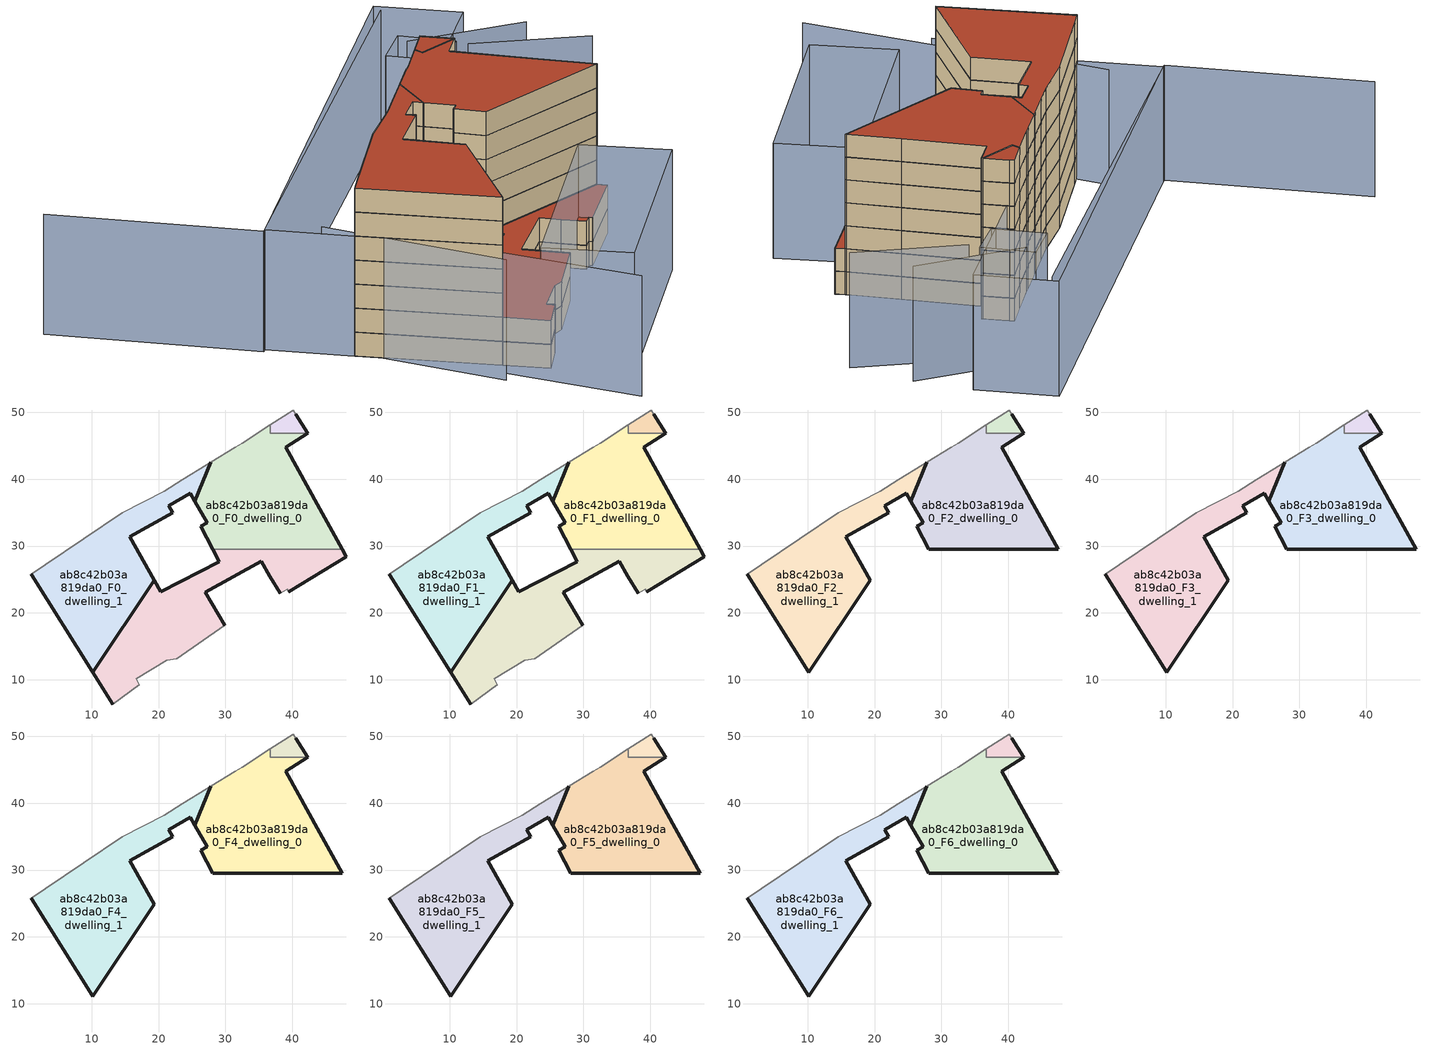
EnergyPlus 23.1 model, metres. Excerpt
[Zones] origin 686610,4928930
ab8c42b03a819da0_F0_dwelling_0
 floor ground (EU_floor_Construction): 47.49,29.53 44.12,35.59 39.05,44.83 42.34,46.86 42.31,46.91 36.74,46.91 36.74,48.12 32.52,45.39 31.45,44.8 27.84,42.57 25.42,36.74 27.27,33.48 26.31,32.98 28.14,29.53 z0
 wall outside (EU_wall_Construction): 42.31,46.91 42.34,46.86 39.05,44.83 44.12,35.59 47.49,29.53 / 28.14,29.53 26.31,32.98 27.27,33.48 25.42,36.74 27.84,42.57 z0:3
 wall adiabatic (EU_wall_Construction): 27.84,42.57 31.45,44.8 32.52,45.39 36.74,48.12 z0:3
 wall to ab8c42b03a819da0_F0_circulation (EU_wall_Construction): 36.74,48.12 36.74,46.91 42.31,46.91 z0:3
 wall to ab8c42b03a819da0_F0_dwelling_2 (EU_wall_Construction): 47.49,29.53 28.14,29.53 z0:3
ab8c42b03a819da0_F0_dwelling_1
 floor ground (EU_floor_Construction): 19.35,24.91 15.67,31.4 22.12,35.01 21.52,36.07 24.77,37.89 25.42,36.74 27.84,42.57 27.24,42.21 23.54,39.91 20.83,38.22 14.58,34.98 3.06,27.22 0.94,25.79 10.15,11.14 z0
 wall outside (EU_wall_Construction): 27.84,42.57 25.42,36.74 24.77,37.89 21.52,36.07 22.12,35.01 15.67,31.4 19.35,24.91 10.15,11.14 0.94,25.79 z0:3
 wall adiabatic (EU_wall_Construction): 0.94,25.79 3.06,27.22 14.58,34.98 20.83,38.22 23.54,39.91 27.24,42.21 27.84,42.57 z0:3
ab8c42b03a819da0_F0_dwelling_2
 floor ground (EU_floor_Construction): 39.49,23.14 48.1,28.43 47.49,29.53 28.14,29.53 29.12,27.66 20.34,23.17 19.35,24.91 10.15,11.14 13.15,6.36 17.1,9.23 16.64,10.12 21.21,12.89 22.72,13.14 29.91,18.16 27.02,23.1 35.34,27.76 36.62,25.48 38.19,22.92 39.23,23.57 z0
 wall outside (EU_wall_Construction): 38.19,22.92 36.62,25.48 35.34,27.76 27.02,23.1 29.91,18.16 / 13.15,6.36 10.15,11.14 19.35,24.91 20.34,23.17 29.12,27.66 28.14,29.53 / 47.49,29.53 48.1,28.43 39.49,23.14 z0:3
 wall adiabatic (EU_wall_Construction): 39.49,23.14 39.23,23.57 38.19,22.92 / 29.91,18.16 22.72,13.14 21.21,12.89 16.64,10.12 17.1,9.23 13.15,6.36 z0:3
ab8c42b03a819da0_F0_circulation
 floor ground (EU_floor_Construction): 42.31,46.91 40.55,49.77 40.19,50.37 36.74,48.12 36.74,46.91 z0
 wall outside (EU_wall_Construction): 40.55,49.77 42.31,46.91 z0:3
 wall adiabatic (EU_wall_Construction): 36.74,48.12 40.19,50.37 40.55,49.77 z0:3
ab8c42b03a819da0_F1_dwelling_0
 floor to ab8c42b03a819da0_F0_dwelling_0 (EU_floor_Construction): 47.49,29.53 44.12,35.59 39.05,44.83 42.34,46.86 42.31,46.91 36.74,46.91 36.74,48.12 32.52,45.39 31.45,44.8 27.84,42.57 25.42,36.74 27.27,33.48 26.31,32.98 28.14,29.53 z3
 wall outside (EU_wall_Construction): 42.31,46.91 42.34,46.86 39.05,44.83 44.12,35.59 47.49,29.53 / 28.14,29.53 26.31,32.98 27.27,33.48 25.42,36.74 27.84,42.57 z3:6
 wall adiabatic (EU_wall_Construction): 27.84,42.57 31.45,44.8 32.52,45.39 36.74,48.12 z3:6
 wall to ab8c42b03a819da0_F1_circulation (EU_wall_Construction): 36.74,48.12 36.74,46.91 42.31,46.91 z3:6
 wall to ab8c42b03a819da0_F1_dwelling_2 (EU_wall_Construction): 47.49,29.53 28.14,29.53 z3:6
ab8c42b03a819da0_F1_dwelling_1
 floor to ab8c42b03a819da0_F0_dwelling_1 (EU_floor_Construction): 19.35,24.91 15.67,31.4 22.12,35.01 21.52,36.07 24.77,37.89 25.42,36.74 27.84,42.57 27.24,42.21 23.54,39.91 20.83,38.22 14.58,34.98 3.06,27.22 0.94,25.79 10.15,11.14 z3
 wall outside (EU_wall_Construction): 27.84,42.57 25.42,36.74 24.77,37.89 21.52,36.07 22.12,35.01 15.67,31.4 19.35,24.91 10.15,11.14 0.94,25.79 z3:6
 wall adiabatic (EU_wall_Construction): 0.94,25.79 3.06,27.22 14.58,34.98 20.83,38.22 23.54,39.91 27.24,42.21 27.84,42.57 z3:6
ab8c42b03a819da0_F1_dwelling_2
 floor to ab8c42b03a819da0_F0_dwelling_2 (EU_floor_Construction): 39.49,23.14 48.1,28.43 47.49,29.53 28.14,29.53 29.12,27.66 20.34,23.17 19.35,24.91 10.15,11.14 13.15,6.36 17.1,9.23 16.64,10.12 21.21,12.89 22.72,13.14 29.91,18.16 27.02,23.1 35.34,27.76 36.62,25.48 38.19,22.92 39.23,23.57 z3
 wall outside (EU_wall_Construction): 38.19,22.92 36.62,25.48 35.34,27.76 27.02,23.1 29.91,18.16 / 13.15,6.36 10.15,11.14 19.35,24.91 20.34,23.17 29.12,27.66 28.14,29.53 / 47.49,29.53 48.1,28.43 39.49,23.14 z3:6
 wall adiabatic (EU_wall_Construction): 39.49,23.14 39.23,23.57 38.19,22.92 / 29.91,18.16 22.72,13.14 21.21,12.89 16.64,10.12 17.1,9.23 13.15,6.36 z3:6
 roof outside (EU_roof_Construction): 47.49,29.53 48.1,28.43 39.49,23.14 39.23,23.57 38.19,22.92 36.62,25.48 35.34,27.76 27.02,23.1 29.91,18.16 22.72,13.14 21.21,12.89 16.64,10.12 17.1,9.23 13.15,6.36 10.15,11.14 19.35,24.91 20.34,23.17 29.12,27.66 28.14,29.53 z6
ab8c42b03a819da0_F1_circulation
 floor to ab8c42b03a819da0_F0_circulation (EU_floor_Construction): 42.31,46.91 40.55,49.77 40.19,50.37 36.74,48.12 36.74,46.91 z3
 wall outside (EU_wall_Construction): 40.55,49.77 42.31,46.91 z3:6
 wall adiabatic (EU_wall_Construction): 36.74,48.12 40.19,50.37 40.55,49.77 z3:6
ab8c42b03a819da0_F2_dwelling_0
 floor to ab8c42b03a819da0_F1_dwelling_0 (EU_floor_Construction): 47.49,29.53 44.12,35.59 39.05,44.83 42.34,46.86 42.31,46.91 36.74,46.91 36.74,48.12 32.52,45.39 31.45,44.8 27.84,42.57 25.42,36.74 27.27,33.48 26.31,32.98 28.14,29.53 z6
 wall outside (EU_wall_Construction): 42.31,46.91 42.34,46.86 39.05,44.83 44.12,35.59 47.49,29.53 28.14,29.53 26.31,32.98 27.27,33.48 25.42,36.74 27.84,42.57 z6:9
 wall adiabatic (EU_wall_Construction): 27.84,42.57 31.45,44.8 32.52,45.39 36.74,48.12 z6:9
 wall to ab8c42b03a819da0_F2_circulation (EU_wall_Construction): 36.74,48.12 36.74,46.91 42.31,46.91 z6:9
ab8c42b03a819da0_F2_dwelling_1
 floor to ab8c42b03a819da0_F1_dwelling_1 (EU_floor_Construction): 19.35,24.91 15.67,31.4 22.12,35.01 21.52,36.07 24.77,37.89 25.42,36.74 27.84,42.57 27.24,42.21 23.54,39.91 20.83,38.22 14.58,34.98 3.06,27.22 0.94,25.79 10.15,11.14 z6
 wall outside (EU_wall_Construction): 27.84,42.57 25.42,36.74 24.77,37.89 21.52,36.07 22.12,35.01 15.67,31.4 19.35,24.91 10.15,11.14 0.94,25.79 z6:9
 wall adiabatic (EU_wall_Construction): 0.94,25.79 3.06,27.22 14.58,34.98 20.83,38.22 23.54,39.91 27.24,42.21 27.84,42.57 z6:9
ab8c42b03a819da0_F2_circulation
 floor to ab8c42b03a819da0_F1_circulation (EU_floor_Construction): 42.31,46.91 40.55,49.77 40.19,50.37 36.74,48.12 36.74,46.91 z6
 wall outside (EU_wall_Construction): 40.55,49.77 42.31,46.91 z6:9
 wall adiabatic (EU_wall_Construction): 36.74,48.12 40.19,50.37 40.55,49.77 z6:9
ab8c42b03a819da0_F3_dwelling_0
 floor to ab8c42b03a819da0_F2_dwelling_0 (EU_floor_Construction): 47.49,29.53 44.12,35.59 39.05,44.83 42.34,46.86 42.31,46.91 36.74,46.91 36.74,48.12 32.52,45.39 31.45,44.8 27.84,42.57 25.42,36.74 27.27,33.48 26.31,32.98 28.14,29.53 z9
 wall outside (EU_wall_Construction): 42.31,46.91 42.34,46.86 39.05,44.83 44.12,35.59 47.49,29.53 28.14,29.53 26.31,32.98 27.27,33.48 25.42,36.74 27.84,42.57 z9:12
 wall adiabatic (EU_wall_Construction): 27.84,42.57 31.45,44.8 32.52,45.39 36.74,48.12 z9:12
 wall to ab8c42b03a819da0_F3_circulation (EU_wall_Construction): 36.74,48.12 36.74,46.91 42.31,46.91 z9:12
ab8c42b03a819da0_F3_dwelling_1
 floor to ab8c42b03a819da0_F2_dwelling_1 (EU_floor_Construction): 19.35,24.91 15.67,31.4 22.12,35.01 21.52,36.07 24.77,37.89 25.42,36.74 27.84,42.57 27.24,42.21 23.54,39.91 20.83,38.22 14.58,34.98 3.06,27.22 0.94,25.79 10.15,11.14 z9
 wall outside (EU_wall_Construction): 27.84,42.57 25.42,36.74 24.77,37.89 21.52,36.07 22.12,35.01 15.67,31.4 19.35,24.91 10.15,11.14 0.94,25.79 z9:12
 wall adiabatic (EU_wall_Construction): 0.94,25.79 3.06,27.22 14.58,34.98 20.83,38.22 23.54,39.91 27.24,42.21 27.84,42.57 z9:12
ab8c42b03a819da0_F3_circulation
 floor to ab8c42b03a819da0_F2_circulation (EU_floor_Construction): 42.31,46.91 40.55,49.77 40.19,50.37 36.74,48.12 36.74,46.91 z9
 wall outside (EU_wall_Construction): 40.55,49.77 42.31,46.91 z9:12
 wall adiabatic (EU_wall_Construction): 36.74,48.12 40.19,50.37 40.55,49.77 z9:12
ab8c42b03a819da0_F4_dwelling_0
 floor to ab8c42b03a819da0_F3_dwelling_0 (EU_floor_Construction): 47.49,29.53 44.12,35.59 39.05,44.83 42.34,46.86 42.31,46.91 36.74,46.91 36.74,48.12 32.52,45.39 31.45,44.8 27.84,42.57 25.42,36.74 27.27,33.48 26.31,32.98 28.14,29.53 z12
 wall outside (EU_wall_Construction): 42.31,46.91 42.34,46.86 39.05,44.83 44.12,35.59 47.49,29.53 28.14,29.53 26.31,32.98 27.27,33.48 25.42,36.74 27.84,42.57 z12:15
 wall adiabatic (EU_wall_Construction): 27.84,42.57 31.45,44.8 32.52,45.39 36.74,48.12 z12:15
 wall to ab8c42b03a819da0_F4_circulation (EU_wall_Construction): 36.74,48.12 36.74,46.91 42.31,46.91 z12:15
ab8c42b03a819da0_F4_dwelling_1
 floor to ab8c42b03a819da0_F3_dwelling_1 (EU_floor_Construction): 19.35,24.91 15.67,31.4 22.12,35.01 21.52,36.07 24.77,37.89 25.42,36.74 27.84,42.57 27.24,42.21 23.54,39.91 20.83,38.22 14.58,34.98 3.06,27.22 0.94,25.79 10.15,11.14 z12
 wall outside (EU_wall_Construction): 27.84,42.57 25.42,36.74 24.77,37.89 21.52,36.07 22.12,35.01 15.67,31.4 19.35,24.91 10.15,11.14 0.94,25.79 z12:15
 wall adiabatic (EU_wall_Construction): 0.94,25.79 3.06,27.22 14.58,34.98 20.83,38.22 23.54,39.91 27.24,42.21 27.84,42.57 z12:15
ab8c42b03a819da0_F4_circulation
 floor to ab8c42b03a819da0_F3_circulation (EU_floor_Construction): 42.31,46.91 40.55,49.77 40.19,50.37 36.74,48.12 36.74,46.91 z12
 wall outside (EU_wall_Construction): 40.55,49.77 42.31,46.91 z12:15
 wall adiabatic (EU_wall_Construction): 36.74,48.12 40.19,50.37 40.55,49.77 z12:15
ab8c42b03a819da0_F5_dwelling_0
 floor to ab8c42b03a819da0_F4_dwelling_0 (EU_floor_Construction): 47.49,29.53 44.12,35.59 39.05,44.83 42.34,46.86 42.31,46.91 36.74,46.91 36.74,48.12 32.52,45.39 31.45,44.8 27.84,42.57 25.42,36.74 27.27,33.48 26.31,32.98 28.14,29.53 z15
 wall outside (EU_wall_Construction): 42.31,46.91 42.34,46.86 39.05,44.83 44.12,35.59 47.49,29.53 28.14,29.53 26.31,32.98 27.27,33.48 25.42,36.74 27.84,42.57 z15:18
 wall adiabatic (EU_wall_Construction): 27.84,42.57 31.45,44.8 32.52,45.39 36.74,48.12 z15:18
 wall to ab8c42b03a819da0_F5_circulation (EU_wall_Construction): 36.74,48.12 36.74,46.91 42.31,46.91 z15:18
ab8c42b03a819da0_F5_dwelling_1
 floor to ab8c42b03a819da0_F4_dwelling_1 (EU_floor_Construction): 19.35,24.91 15.67,31.4 22.12,35.01 21.52,36.07 24.77,37.89 25.42,36.74 27.84,42.57 27.24,42.21 23.54,39.91 20.83,38.22 14.58,34.98 3.06,27.22 0.94,25.79 10.15,11.14 z15
 wall outside (EU_wall_Construction): 27.84,42.57 25.42,36.74 24.77,37.89 21.52,36.07 22.12,35.01 15.67,31.4 19.35,24.91 10.15,11.14 0.94,25.79 z15:18
 wall adiabatic (EU_wall_Construction): 0.94,25.79 3.06,27.22 14.58,34.98 20.83,38.22 23.54,39.91 27.24,42.21 27.84,42.57 z15:18
ab8c42b03a819da0_F5_circulation
 floor to ab8c42b03a819da0_F4_circulation (EU_floor_Construction): 42.31,46.91 40.55,49.77 40.19,50.37 36.74,48.12 36.74,46.91 z15
 wall outside (EU_wall_Construction): 40.55,49.77 42.31,46.91 z15:18
 wall adiabatic (EU_wall_Construction): 36.74,48.12 40.19,50.37 40.55,49.77 z15:18
ab8c42b03a819da0_F6_dwelling_0
 floor to ab8c42b03a819da0_F5_dwelling_0 (EU_floor_Construction): 47.49,29.53 44.12,35.59 39.05,44.83 42.34,46.86 42.31,46.91 36.74,46.91 36.74,48.12 32.52,45.39 31.45,44.8 27.84,42.57 25.42,36.74 27.27,33.48 26.31,32.98 28.14,29.53 z18
 wall outside (EU_wall_Construction): 42.31,46.91 42.34,46.86 39.05,44.83 44.12,35.59 47.49,29.53 28.14,29.53 26.31,32.98 27.27,33.48 25.42,36.74 27.84,42.57 z18:21
 wall adiabatic (EU_wall_Construction): 27.84,42.57 31.45,44.8 32.52,45.39 36.74,48.12 z18:21
 wall to ab8c42b03a819da0_F6_circulation (EU_wall_Construction): 36.74,48.12 36.74,46.91 42.31,46.91 z18:21
 roof outside (EU_roof_Construction): 42.34,46.86 39.05,44.83 44.12,35.59 47.49,29.53 28.14,29.53 26.31,32.98 27.27,33.48 25.42,36.74 27.84,42.57 31.45,44.8 32.52,45.39 36.74,48.12 36.74,46.91 42.31,46.91 z21
ab8c42b03a819da0_F6_dwelling_1
 floor to ab8c42b03a819da0_F5_dwelling_1 (EU_floor_Construction): 19.35,24.91 15.67,31.4 22.12,35.01 21.52,36.07 24.77,37.89 25.42,36.74 27.84,42.57 27.24,42.21 23.54,39.91 20.83,38.22 14.58,34.98 3.06,27.22 0.94,25.79 10.15,11.14 z18
 wall outside (EU_wall_Construction): 27.84,42.57 25.42,36.74 24.77,37.89 21.52,36.07 22.12,35.01 15.67,31.4 19.35,24.91 10.15,11.14 0.94,25.79 z18:21
 wall adiabatic (EU_wall_Construction): 0.94,25.79 3.06,27.22 14.58,34.98 20.83,38.22 23.54,39.91 27.24,42.21 27.84,42.57 z18:21
 roof outside (EU_roof_Construction): 27.84,42.57 25.42,36.74 24.77,37.89 21.52,36.07 22.12,35.01 15.67,31.4 19.35,24.91 10.15,11.14 0.94,25.79 3.06,27.22 14.58,34.98 20.83,38.22 23.54,39.91 27.24,42.21 z21
ab8c42b03a819da0_F6_circulation
 floor to ab8c42b03a819da0_F5_circulation (EU_floor_Construction): 42.31,46.91 40.55,49.77 40.19,50.37 36.74,48.12 36.74,46.91 z18
 wall outside (EU_wall_Construction): 40.55,49.77 42.31,46.91 z18:21
 wall adiabatic (EU_wall_Construction): 36.74,48.12 40.19,50.37 40.55,49.77 z18:21
 roof outside (EU_roof_Construction): 40.55,49.77 42.31,46.91 36.74,46.91 36.74,48.12 40.19,50.37 z21
shading: 8.5,9.71 13.89,-6.93 / 0.52,30.48 7.16,7.93 / 53.77,68.35 -4.94,34.57 / -4.94,34.57 -17.84,57 / 64.21,45.03 52.93,54.18 / 62.33,53.54 48.86,59.92 / 44.6,15.45 18.53,-1.78 / 18.53,-1.78 12.49,7.37 / 12.49,7.37 38.55,24.6 / 38.55,24.6 44.6,15.45 / -4.48,34.84 54.21,69.86 / 54.21,69.86 59.62,60.8 / 59.62,60.8 0.93,25.78 / 0.93,25.78 -4.48,34.84 / 49.32,61.82 52.64,55.71 / 52.64,55.71 47.28,52.79 / 47.28,52.79 43.96,58.9 / 43.96,58.9 49.32,61.82 z0:15
[Building]
EU S2 Campaign: North Axis=0; Terrain=City; Solar Distribution=FullExterior
[Site:Location]
Bologna: Latitude=44.5; Longitude=11.25; Time Zone=1; Elevation=37
[SizingPeriod:WeatherFileDays]
AnnualSizingPeriod: Begin Month=1; Begin Day of Month=1; End Month=12; End Day of Month=31; Day of Week for Start Day=Monday; Use Weather File Daylight Saving Period=No; Use Weather File Rain and Snow Indicators=No
[MATERIAL]
EU_InternalMass_Material: Roughness=MediumRough; Thickness=0.1; Conductivity=1; Density=1800; Specific Heat=900; Thermal Absorptance=0.9; Solar Absorptance=0.7; Visible Absorptance=0.7
[MATERIAL:NOMASS] Roughness=MediumRough; Thermal Absorptance=0.9; Solar Absorptance=0.7; Visible Absorptance=0.7
Name | Thermal Resistance
EU_wall_NoMass | 0.905828
EU_roof_NoMass | 0.37593
EU_floor_NoMass | 0.67114
[CONSTRUCTION]
EU_wall_Construction: EU_wall_NoMass
EU_roof_Construction: EU_roof_NoMass
EU_floor_Construction: EU_floor_NoMass
EU_InternalMass_Construction: EU_InternalMass_Material
[ZONE] Type=1; Multiplier=1; Ceiling Height=autocalculate; Floor Area=autocalculate; Part of Total Floor Area=Yes
Name | Volume
ab8c42b03a819da0_F0_dwelling_0; ab8c42b03a819da0_F1_dwelling_0; ab8c42b03a819da0_F2_dwelling_0; ab8c42b03a819da0_F3_dwelling_0; ab8c42b03a819da0_F4_dwelling_0; ab8c42b03a819da0_F5_dwelling_0; ab8c42b03a819da0_F6_dwelling_0 | 789.3
ab8c42b03a819da0_F0_dwelling_1 | 782.49
ab8c42b03a819da0_F1_dwelling_1; ab8c42b03a819da0_F2_dwelling_1; ab8c42b03a819da0_F3_dwelling_1; ab8c42b03a819da0_F4_dwelling_1; ab8c42b03a819da0_F5_dwelling_1; ab8c42b03a819da0_F6_dwelling_1 | 782.492
ab8c42b03a819da0_F0_dwelling_2; ab8c42b03a819da0_F1_dwelling_2 | 780.953
ab8c42b03a819da0_F0_circulation | 35.1138
ab8c42b03a819da0_F1_circulation; ab8c42b03a819da0_F2_circulation; ab8c42b03a819da0_F3_circulation; ab8c42b03a819da0_F4_circulation; ab8c42b03a819da0_F5_circulation; ab8c42b03a819da0_F6_circulation | 35.1152
[INTERNALMASS] Construction=EU_InternalMass_Construction
Name | Zone or ZoneList | Surface Area
ab8c42b03a819da0_F0_dwelling_0_EU_InternalMass | ab8c42b03a819da0_F0_dwelling_0 | 263.108
ab8c42b03a819da0_F0_dwelling_1_EU_InternalMass | ab8c42b03a819da0_F0_dwelling_1 | 260.836
ab8c42b03a819da0_F0_dwelling_2_EU_InternalMass | ab8c42b03a819da0_F0_dwelling_2 | 260.304
ab8c42b03a819da0_F1_dwelling_0_EU_InternalMass | ab8c42b03a819da0_F1_dwelling_0 | 263.108
ab8c42b03a819da0_F1_dwelling_1_EU_InternalMass | ab8c42b03a819da0_F1_dwelling_1 | 260.836
ab8c42b03a819da0_F1_dwelling_2_EU_InternalMass | ab8c42b03a819da0_F1_dwelling_2 | 260.304
ab8c42b03a819da0_F2_dwelling_0_EU_InternalMass | ab8c42b03a819da0_F2_dwelling_0 | 362.707
ab8c42b03a819da0_F2_dwelling_1_EU_InternalMass | ab8c42b03a819da0_F2_dwelling_1 | 362.707
ab8c42b03a819da0_F3_dwelling_0_EU_InternalMass | ab8c42b03a819da0_F3_dwelling_0 | 362.707
ab8c42b03a819da0_F3_dwelling_1_EU_InternalMass | ab8c42b03a819da0_F3_dwelling_1 | 362.707
ab8c42b03a819da0_F4_dwelling_0_EU_InternalMass | ab8c42b03a819da0_F4_dwelling_0 | 362.707
ab8c42b03a819da0_F4_dwelling_1_EU_InternalMass | ab8c42b03a819da0_F4_dwelling_1 | 362.707
ab8c42b03a819da0_F5_dwelling_0_EU_InternalMass | ab8c42b03a819da0_F5_dwelling_0 | 362.707
ab8c42b03a819da0_F5_dwelling_1_EU_InternalMass | ab8c42b03a819da0_F5_dwelling_1 | 362.707
ab8c42b03a819da0_F6_dwelling_0_EU_InternalMass | ab8c42b03a819da0_F6_dwelling_0 | 362.707
ab8c42b03a819da0_F6_dwelling_1_EU_InternalMass | ab8c42b03a819da0_F6_dwelling_1 | 362.707
[OTHEREQUIPMENT] Fuel Type=Electricity; Design Level Calculation Method=Watts/Area; Power per Zone Floor Area=1; Fraction Latent=0; Fraction Radiant=0; Fraction Lost=0; Carbon Dioxide Generation Rate=0; EndUse Subcategory=EU_Step8_InternalGains
Name | Zone or ZoneList or Space or SpaceList | Schedule
EU_Step8_InternalGain_ab8c42b03a819da0_F0_dwelling_0_f000 | ab8c42b03a819da0_F0_dwelling_0 | EU_Step8_GainSchedule_ab8c42b03a819da0_F0_dwelling_0_f000
EU_Step8_InternalGain_ab8c42b03a819da0_F0_dwelling_1_f000 | ab8c42b03a819da0_F0_dwelling_1 | EU_Step8_GainSchedule_ab8c42b03a819da0_F0_dwelling_1_f000
EU_Step8_InternalGain_ab8c42b03a819da0_F0_dwelling_2_f000 | ab8c42b03a819da0_F0_dwelling_2 | EU_Step8_GainSchedule_ab8c42b03a819da0_F0_dwelling_2_f000
EU_Step8_InternalGain_ab8c42b03a819da0_F1_dwelling_0_f000 | ab8c42b03a819da0_F1_dwelling_0 | EU_Step8_GainSchedule_ab8c42b03a819da0_F1_dwelling_0_f000
EU_Step8_InternalGain_ab8c42b03a819da0_F1_dwelling_1_f000 | ab8c42b03a819da0_F1_dwelling_1 | EU_Step8_GainSchedule_ab8c42b03a819da0_F1_dwelling_1_f000
EU_Step8_InternalGain_ab8c42b03a819da0_F1_dwelling_2_f000 | ab8c42b03a819da0_F1_dwelling_2 | EU_Step8_GainSchedule_ab8c42b03a819da0_F1_dwelling_2_f000
EU_Step8_InternalGain_ab8c42b03a819da0_F2_dwelling_0_f000 | ab8c42b03a819da0_F2_dwelling_0 | EU_Step8_GainSchedule_ab8c42b03a819da0_F2_dwelling_0_f000
EU_Step8_InternalGain_ab8c42b03a819da0_F2_dwelling_1_f000 | ab8c42b03a819da0_F2_dwelling_1 | EU_Step8_GainSchedule_ab8c42b03a819da0_F2_dwelling_1_f000
EU_Step8_InternalGain_ab8c42b03a819da0_F3_dwelling_0_f000 | ab8c42b03a819da0_F3_dwelling_0 | EU_Step8_GainSchedule_ab8c42b03a819da0_F3_dwelling_0_f000
EU_Step8_InternalGain_ab8c42b03a819da0_F3_dwelling_1_f000 | ab8c42b03a819da0_F3_dwelling_1 | EU_Step8_GainSchedule_ab8c42b03a819da0_F3_dwelling_1_f000
EU_Step8_InternalGain_ab8c42b03a819da0_F4_dwelling_0_f000 | ab8c42b03a819da0_F4_dwelling_0 | EU_Step8_GainSchedule_ab8c42b03a819da0_F4_dwelling_0_f000
EU_Step8_InternalGain_ab8c42b03a819da0_F4_dwelling_1_f000 | ab8c42b03a819da0_F4_dwelling_1 | EU_Step8_GainSchedule_ab8c42b03a819da0_F4_dwelling_1_f000
EU_Step8_InternalGain_ab8c42b03a819da0_F5_dwelling_0_f000 | ab8c42b03a819da0_F5_dwelling_0 | EU_Step8_GainSchedule_ab8c42b03a819da0_F5_dwelling_0_f000
EU_Step8_InternalGain_ab8c42b03a819da0_F5_dwelling_1_f000 | ab8c42b03a819da0_F5_dwelling_1 | EU_Step8_GainSchedule_ab8c42b03a819da0_F5_dwelling_1_f000
EU_Step8_InternalGain_ab8c42b03a819da0_F6_dwelling_0_f000 | ab8c42b03a819da0_F6_dwelling_0 | EU_Step8_GainSchedule_ab8c42b03a819da0_F6_dwelling_0_f000
EU_Step8_InternalGain_ab8c42b03a819da0_F6_dwelling_1_f000 | ab8c42b03a819da0_F6_dwelling_1 | EU_Step8_GainSchedule_ab8c42b03a819da0_F6_dwelling_1_f000
[ZONEINFILTRATION:DESIGNFLOWRATE] Schedule=EU_AlwaysOn; Design Flow Rate Calculation Method=Flow/Area; Flow Rate per Floor Area=0.0005; Constant Term Coefficient=1; Temperature Term Coefficient=0; Velocity Term Coefficient=0; Velocity Squared Term Coefficient=0
Name | Zone or ZoneList or Space or SpaceList
EU_Circulation_Infiltration_ab8c42b03a819da0_F0_circulation | ab8c42b03a819da0_F0_circulation
EU_Circulation_Infiltration_ab8c42b03a819da0_F1_circulation | ab8c42b03a819da0_F1_circulation
EU_Circulation_Infiltration_ab8c42b03a819da0_F2_circulation | ab8c42b03a819da0_F2_circulation
EU_Circulation_Infiltration_ab8c42b03a819da0_F3_circulation | ab8c42b03a819da0_F3_circulation
EU_Circulation_Infiltration_ab8c42b03a819da0_F4_circulation | ab8c42b03a819da0_F4_circulation
EU_Circulation_Infiltration_ab8c42b03a819da0_F5_circulation | ab8c42b03a819da0_F5_circulation
EU_Circulation_Infiltration_ab8c42b03a819da0_F6_circulation | ab8c42b03a819da0_F6_circulation
[ZONEVENTILATION:DESIGNFLOWRATE] Schedule=EU_AlwaysOn; Design Flow Rate Calculation Method=AirChanges/Hour; Air Changes per Hour=0.73129; Ventilation Type=Natural; Fan Pressure Rise=0; Fan Total Efficiency=1; Constant Term Coefficient=1; Temperature Term Coefficient=0; Velocity Term Coefficient=0; Velocity Squared Term Coefficient=0; Minimum Indoor Temperature=-100; Maximum Indoor Temperature=100; Delta Temperature=-100; Minimum Outdoor Temperature=-100; Maximum Outdoor Temperature=100; Maximum Wind Speed=40
Name | Zone or ZoneList or Space or SpaceList
EU_ConstantAir_ab8c42b03a819da0_F0_dwelling_0 | ab8c42b03a819da0_F0_dwelling_0
EU_ConstantAir_ab8c42b03a819da0_F0_dwelling_1 | ab8c42b03a819da0_F0_dwelling_1
EU_ConstantAir_ab8c42b03a819da0_F0_dwelling_2 | ab8c42b03a819da0_F0_dwelling_2
EU_ConstantAir_ab8c42b03a819da0_F1_dwelling_0 | ab8c42b03a819da0_F1_dwelling_0
EU_ConstantAir_ab8c42b03a819da0_F1_dwelling_1 | ab8c42b03a819da0_F1_dwelling_1
EU_ConstantAir_ab8c42b03a819da0_F1_dwelling_2 | ab8c42b03a819da0_F1_dwelling_2
EU_ConstantAir_ab8c42b03a819da0_F2_dwelling_0 | ab8c42b03a819da0_F2_dwelling_0
EU_ConstantAir_ab8c42b03a819da0_F2_dwelling_1 | ab8c42b03a819da0_F2_dwelling_1
EU_ConstantAir_ab8c42b03a819da0_F3_dwelling_0 | ab8c42b03a819da0_F3_dwelling_0
EU_ConstantAir_ab8c42b03a819da0_F3_dwelling_1 | ab8c42b03a819da0_F3_dwelling_1
EU_ConstantAir_ab8c42b03a819da0_F4_dwelling_0 | ab8c42b03a819da0_F4_dwelling_0
EU_ConstantAir_ab8c42b03a819da0_F4_dwelling_1 | ab8c42b03a819da0_F4_dwelling_1
EU_ConstantAir_ab8c42b03a819da0_F5_dwelling_0 | ab8c42b03a819da0_F5_dwelling_0
EU_ConstantAir_ab8c42b03a819da0_F5_dwelling_1 | ab8c42b03a819da0_F5_dwelling_1
EU_ConstantAir_ab8c42b03a819da0_F6_dwelling_0 | ab8c42b03a819da0_F6_dwelling_0
EU_ConstantAir_ab8c42b03a819da0_F6_dwelling_1 | ab8c42b03a819da0_F6_dwelling_1
[HVACTEMPLATE:THERMOSTAT] Constant Heating Setpoint=20; Constant Cooling Setpoint=50
EU_HeatOnly_ab8c42b03a819da0_F0_dwelling_0; EU_HeatOnly_ab8c42b03a819da0_F0_dwelling_1; EU_HeatOnly_ab8c42b03a819da0_F0_dwelling_2; EU_HeatOnly_ab8c42b03a819da0_F1_dwelling_0; EU_HeatOnly_ab8c42b03a819da0_F1_dwelling_1; EU_HeatOnly_ab8c42b03a819da0_F1_dwelling_2; EU_HeatOnly_ab8c42b03a819da0_F2_dwelling_0; EU_HeatOnly_ab8c42b03a819da0_F2_dwelling_1; EU_HeatOnly_ab8c42b03a819da0_F3_dwelling_0; EU_HeatOnly_ab8c42b03a819da0_F3_dwelling_1; EU_HeatOnly_ab8c42b03a819da0_F4_dwelling_0; EU_HeatOnly_ab8c42b03a819da0_F4_dwelling_1; EU_HeatOnly_ab8c42b03a819da0_F5_dwelling_0; EU_HeatOnly_ab8c42b03a819da0_F5_dwelling_1; EU_HeatOnly_ab8c42b03a819da0_F6_dwelling_0; EU_HeatOnly_ab8c42b03a819da0_F6_dwelling_1
[HVACTEMPLATE:ZONE:IDEALLOADSAIRSYSTEM] System Availability Schedule=EU_AlwaysOn; Maximum Heating Supply Air Temperature=50; Minimum Cooling Supply Air Temperature=13; Maximum Heating Supply Air Humidity Ratio=0.0156; Minimum Cooling Supply Air Humidity Ratio=0.0077; Heating Limit=NoLimit; Cooling Limit=NoLimit; Heating Availability Schedule=EU_AlwaysOn; Cooling Availability Schedule=EU_CoolingOff; Dehumidification Control Type=ConstantSensibleHeatRatio; Cooling Sensible Heat Ratio=0.7; Dehumidification Setpoint=60; Humidification Control Type=None; Humidification Setpoint=30; Outdoor Air Method=None; Outdoor Air Flow Rate per Person=0.00944; Outdoor Air Flow Rate per Zone Floor Area=0; Outdoor Air Flow Rate per Zone=0; Demand Controlled Ventilation Type=None; Outdoor Air Economizer Type=NoEconomizer; Heat Recovery Type=None; Sensible Heat Recovery Effectiveness=0.7; Latent Heat Recovery Effectiveness=0.65
Name | Template Thermostat
ab8c42b03a819da0_F0_dwelling_0 | EU_HeatOnly_ab8c42b03a819da0_F0_dwelling_0
ab8c42b03a819da0_F0_dwelling_1 | EU_HeatOnly_ab8c42b03a819da0_F0_dwelling_1
ab8c42b03a819da0_F0_dwelling_2 | EU_HeatOnly_ab8c42b03a819da0_F0_dwelling_2
ab8c42b03a819da0_F1_dwelling_0 | EU_HeatOnly_ab8c42b03a819da0_F1_dwelling_0
ab8c42b03a819da0_F1_dwelling_1 | EU_HeatOnly_ab8c42b03a819da0_F1_dwelling_1
ab8c42b03a819da0_F1_dwelling_2 | EU_HeatOnly_ab8c42b03a819da0_F1_dwelling_2
ab8c42b03a819da0_F2_dwelling_0 | EU_HeatOnly_ab8c42b03a819da0_F2_dwelling_0
ab8c42b03a819da0_F2_dwelling_1 | EU_HeatOnly_ab8c42b03a819da0_F2_dwelling_1
ab8c42b03a819da0_F3_dwelling_0 | EU_HeatOnly_ab8c42b03a819da0_F3_dwelling_0
ab8c42b03a819da0_F3_dwelling_1 | EU_HeatOnly_ab8c42b03a819da0_F3_dwelling_1
ab8c42b03a819da0_F4_dwelling_0 | EU_HeatOnly_ab8c42b03a819da0_F4_dwelling_0
ab8c42b03a819da0_F4_dwelling_1 | EU_HeatOnly_ab8c42b03a819da0_F4_dwelling_1
ab8c42b03a819da0_F5_dwelling_0 | EU_HeatOnly_ab8c42b03a819da0_F5_dwelling_0
ab8c42b03a819da0_F5_dwelling_1 | EU_HeatOnly_ab8c42b03a819da0_F5_dwelling_1
ab8c42b03a819da0_F6_dwelling_0 | EU_HeatOnly_ab8c42b03a819da0_F6_dwelling_0
ab8c42b03a819da0_F6_dwelling_1 | EU_HeatOnly_ab8c42b03a819da0_F6_dwelling_1
[SIZING:ZONE] Zone Cooling Design Supply Air Temperature Input Method=SupplyAirTemperature; Zone Cooling Design Supply Air Temperature=13; Zone Heating Design Supply Air Temperature Input Method=SupplyAirTemperature; Zone Heating Design Supply Air Temperature=50; Zone Cooling Design Supply Air Humidity Ratio=0.008; Zone Heating Design Supply Air Humidity Ratio=0.008; Cooling Design Air Flow Method=DesignDay; Cooling Design Air Flow Rate=0; Cooling Minimum Air Flow per Zone Floor Area=0.000762; Cooling Minimum Air Flow=0; Cooling Minimum Air Flow Fraction=0.2; Heating Design Air Flow Method=DesignDay; Heating Design Air Flow Rate=0; Heating Maximum Air Flow per Zone Floor Area=0.002032; Heating Maximum Air Flow=0.141576; Heating Maximum Air Flow Fraction=0.3; Account for Dedicated Outdoor Air System=No; Dedicated Outdoor Air System Control Strategy=NeutralSupplyAir; Dedicated Outdoor Air Low Setpoint Temperature for Design=autosize; Dedicated Outdoor Air High Setpoint Temperature for Design=autosize; Zone Load Sizing Method=Sensible Load Only No Latent Load; Zone Latent Cooling Design Supply Air Humidity Ratio Input Method=HumidityRatioDifference; Zone Cooling Design Supply Air Humidity Ratio Difference=0.005; Zone Latent Heating Design Supply Air Humidity Ratio Input Method=HumidityRatioDifference; Zone Humidification Design Supply Air Humidity Ratio Difference=0.005
ab8c42b03a819da0_F0_dwelling_0; ab8c42b03a819da0_F0_dwelling_1; ab8c42b03a819da0_F0_dwelling_2; ab8c42b03a819da0_F1_dwelling_0; ab8c42b03a819da0_F1_dwelling_1; ab8c42b03a819da0_F1_dwelling_2; ab8c42b03a819da0_F2_dwelling_0; ab8c42b03a819da0_F2_dwelling_1; ab8c42b03a819da0_F3_dwelling_0; ab8c42b03a819da0_F3_dwelling_1; ab8c42b03a819da0_F4_dwelling_0; ab8c42b03a819da0_F4_dwelling_1; ab8c42b03a819da0_F5_dwelling_0; ab8c42b03a819da0_F5_dwelling_1; ab8c42b03a819da0_F6_dwelling_0; ab8c42b03a819da0_F6_dwelling_1
[SCHEDULE:CONSTANT]
Name | Hourly Value
EU_AlwaysOn | 1
EU_CoolingOff | 0
[SCHEDULE:FILE] Column Number=1; Rows to Skip at Top=0; Number of Hours of Data=8760; Column Separator=Comma; Interpolate to Timestep=No; Minutes per Item=60; Adjust Schedule for Daylight Savings=Yes
Name | File
EU_Step8_GainSchedule_ab8c42b03a819da0_F0_dwelling_0_f000 | ../../schedules/ab8c42b03a819da0/ab8c42b03a819da0_F0_dwelling_0_f000_gain.csv
EU_Step8_GainSchedule_ab8c42b03a819da0_F0_dwelling_1_f000 | ../../schedules/ab8c42b03a819da0/ab8c42b03a819da0_F0_dwelling_1_f000_gain.csv
EU_Step8_GainSchedule_ab8c42b03a819da0_F0_dwelling_2_f000 | ../../schedules/ab8c42b03a819da0/ab8c42b03a819da0_F0_dwelling_2_f000_gain.csv
EU_Step8_GainSchedule_ab8c42b03a819da0_F1_dwelling_0_f000 | ../../schedules/ab8c42b03a819da0/ab8c42b03a819da0_F1_dwelling_0_f000_gain.csv
EU_Step8_GainSchedule_ab8c42b03a819da0_F1_dwelling_1_f000 | ../../schedules/ab8c42b03a819da0/ab8c42b03a819da0_F1_dwelling_1_f000_gain.csv
EU_Step8_GainSchedule_ab8c42b03a819da0_F1_dwelling_2_f000 | ../../schedules/ab8c42b03a819da0/ab8c42b03a819da0_F1_dwelling_2_f000_gain.csv
EU_Step8_GainSchedule_ab8c42b03a819da0_F2_dwelling_0_f000 | ../../schedules/ab8c42b03a819da0/ab8c42b03a819da0_F2_dwelling_0_f000_gain.csv
EU_Step8_GainSchedule_ab8c42b03a819da0_F2_dwelling_1_f000 | ../../schedules/ab8c42b03a819da0/ab8c42b03a819da0_F2_dwelling_1_f000_gain.csv
EU_Step8_GainSchedule_ab8c42b03a819da0_F3_dwelling_0_f000 | ../../schedules/ab8c42b03a819da0/ab8c42b03a819da0_F3_dwelling_0_f000_gain.csv
EU_Step8_GainSchedule_ab8c42b03a819da0_F3_dwelling_1_f000 | ../../schedules/ab8c42b03a819da0/ab8c42b03a819da0_F3_dwelling_1_f000_gain.csv
EU_Step8_GainSchedule_ab8c42b03a819da0_F4_dwelling_0_f000 | ../../schedules/ab8c42b03a819da0/ab8c42b03a819da0_F4_dwelling_0_f000_gain.csv
EU_Step8_GainSchedule_ab8c42b03a819da0_F4_dwelling_1_f000 | ../../schedules/ab8c42b03a819da0/ab8c42b03a819da0_F4_dwelling_1_f000_gain.csv
EU_Step8_GainSchedule_ab8c42b03a819da0_F5_dwelling_0_f000 | ../../schedules/ab8c42b03a819da0/ab8c42b03a819da0_F5_dwelling_0_f000_gain.csv
EU_Step8_GainSchedule_ab8c42b03a819da0_F5_dwelling_1_f000 | ../../schedules/ab8c42b03a819da0/ab8c42b03a819da0_F5_dwelling_1_f000_gain.csv
EU_Step8_GainSchedule_ab8c42b03a819da0_F6_dwelling_0_f000 | ../../schedules/ab8c42b03a819da0/ab8c42b03a819da0_F6_dwelling_0_f000_gain.csv
EU_Step8_GainSchedule_ab8c42b03a819da0_F6_dwelling_1_f000 | ../../schedules/ab8c42b03a819da0/ab8c42b03a819da0_F6_dwelling_1_f000_gain.csv
